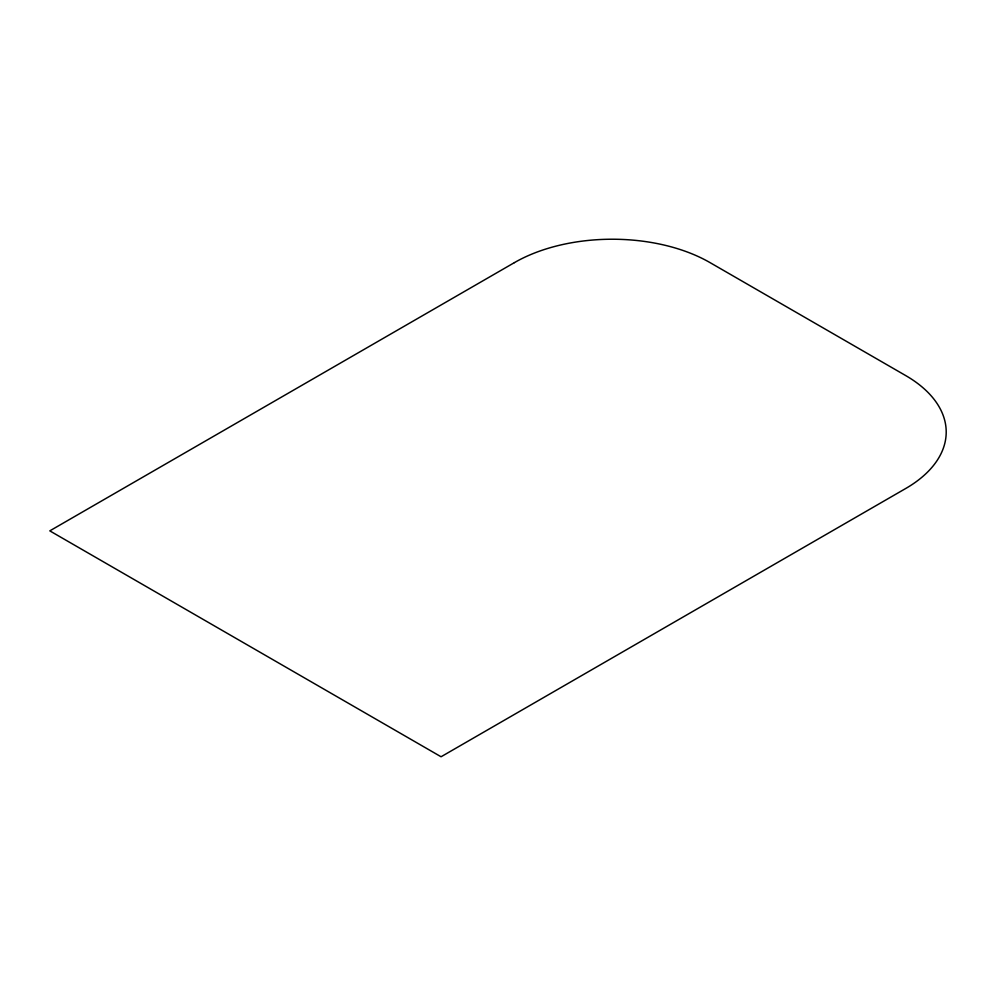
<?xml version="1.0" encoding="UTF-8"?>
<svg xmlns="http://www.w3.org/2000/svg" width="996" height="996" viewBox="0 0 996 996"><rect width="100%" height="100%" fill="white"/><g stroke="black" fill="none" stroke-linecap="round" stroke-linejoin="round"><path stroke-width="1.49" d="M514.422 262.62L49.8 530.868L441.066 756.761L905.688 488.513A138.332 79.867 0 0 0 905.688 375.567L710.048 262.62A138.332 79.867 0 0 0 514.422 262.62"/></g></svg>
